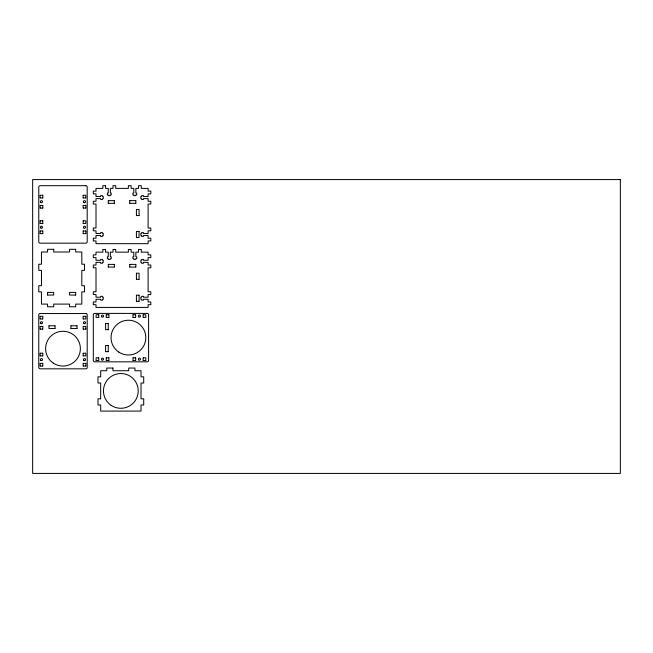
<?xml version="1.0" encoding="UTF-8"?>
<svg xmlns="http://www.w3.org/2000/svg" width="653" height="653" viewBox="0 0 653 653"><rect width="100%" height="100%" fill="white"/><g stroke="black" fill="none" stroke-linecap="round" stroke-linejoin="round"><path stroke-width="0.98" d="M40.184 205.409L42.747 205.409M40.184 230.933L42.747 230.933M47.653 292.397L53.644 292.397L53.709 295.025L47.653 295.091M40.184 195.247L42.747 195.247M83.225 205.409L85.78 205.409M40.184 220.771L42.747 220.771M83.225 195.247L85.78 195.247L85.845 197.875M40.184 197.941L42.747 197.941M83.225 197.941L85.78 197.941M108.325 200.634L114.308 200.634M129.808 200.634L135.8 200.634M108.325 203.328L114.308 203.328M129.808 203.328L135.8 203.328M40.184 208.103L42.747 208.103M83.225 208.103L85.78 208.103M136.485 209.45L139.04 209.45L139.105 215.506M136.485 215.572L139.04 215.572M40.184 223.465L42.747 223.465M83.225 223.465L85.78 223.465L85.845 220.845L83.225 220.779M83.225 230.933L85.78 230.933M136.485 231.423L139.04 231.423M40.184 233.627L42.747 233.627M83.225 233.627L85.78 233.627M136.485 237.545L139.04 237.545L139.105 231.497M108.325 264.392L114.308 264.392M129.808 264.392L135.8 264.392M108.325 267.085L114.308 267.085M129.808 267.085L135.8 267.085M136.485 273.207L139.04 273.207L139.105 279.255M136.485 279.329L139.04 279.329M75.617 292.397L69.634 292.405L69.569 295.025L75.617 295.091M136.485 295.18L139.04 295.18M136.485 301.302L139.04 301.302M98.701 314.746L96.138 314.746L96.073 317.374L98.701 317.44M106.3 314.746L108.863 314.746M133.057 314.746L135.612 314.746M143.219 314.746L145.774 314.746L145.839 317.374L143.219 317.44M40.184 316.297L42.747 316.297M83.225 316.297L85.78 316.297M106.3 317.44L108.863 317.44M133.057 317.44L135.612 317.44M40.184 318.99L42.747 318.99M83.225 318.99L85.78 318.99L85.853 316.362M105.631 323.561L108.186 323.561M48.999 325.782L54.991 325.782M70.981 325.782L76.964 325.782M40.184 326.459L42.747 326.459M83.225 326.459L85.78 326.459L85.853 329.079M54.991 328.475L48.999 328.475L48.934 325.855M70.981 328.475L76.964 328.475M40.184 329.153L42.747 329.153M83.225 329.153L85.78 329.153M108.186 329.683L105.631 329.683L105.557 323.627M108.186 345.543L105.631 345.543L105.557 351.592M105.631 351.665L108.186 351.665M40.184 353.208L42.747 353.208M83.225 353.208L85.78 353.208L85.853 355.836L83.225 355.901M40.184 355.901L42.747 355.901M98.701 357.787L96.138 357.787L96.073 360.407M106.3 357.787L108.863 357.787M133.057 357.787L135.612 357.787M143.219 357.787L145.774 357.787L145.848 360.407M96.138 360.48L98.701 360.48M106.3 360.48L108.863 360.48M133.057 360.48L135.612 360.48M143.219 360.48L145.774 360.48M40.184 363.37L42.747 363.37M83.225 363.37L85.78 363.37M40.184 366.064L42.747 366.064M83.225 366.064L85.78 366.064M143.146 314.811L143.146 317.374M143.154 357.852L143.154 360.407M139.113 295.254L139.105 301.237M136.412 209.515L136.412 215.506M136.412 231.497L136.412 237.48M136.412 273.272L136.42 279.255M136.412 295.254L136.42 301.237M135.865 200.7L135.865 203.263M135.865 264.457L135.865 267.012M135.677 314.811L135.677 317.374M135.685 357.852L135.685 360.407M132.983 314.811L132.983 317.374M132.992 357.852L132.992 360.407M129.743 200.7L129.743 203.263M129.743 264.457L129.743 267.012M114.373 200.7L114.373 203.263M114.373 264.457L114.373 267.012M108.929 314.811L108.929 317.374M108.929 357.852L108.929 360.407M108.251 200.7L108.251 203.263M108.251 264.457L108.251 267.012M108.251 323.627L108.251 329.618M108.251 345.608L108.251 351.592M106.235 314.811L106.235 317.374M106.235 357.852L106.235 360.407M98.766 314.811L98.766 317.374M98.766 357.852L98.766 360.407M85.845 205.475L85.845 208.038M85.845 231.007L85.845 233.562M85.853 363.443L85.853 365.998M83.151 195.312L83.151 197.875M83.151 205.475L83.151 208.038M83.151 220.845L83.151 223.399M83.151 231.007L83.151 233.562M83.16 316.362L83.16 318.917M83.16 326.524L83.16 329.079M83.16 353.281L83.16 355.836M83.16 363.443L83.16 365.998M77.038 325.855L77.038 328.41M75.691 292.471L75.691 295.025M70.916 325.855L70.916 328.41M55.056 325.855L55.056 328.41M47.587 292.471L47.587 295.025M42.812 195.312L42.812 197.875M42.812 205.475L42.812 208.038M42.812 220.845L42.812 223.399M42.812 231.007L42.812 233.562M42.812 316.362L42.812 318.917M42.812 326.524L42.812 329.079M42.812 353.281L42.812 355.836M42.812 363.443L42.812 365.998M40.119 195.312L40.119 197.875M40.119 205.475L40.119 208.038M40.119 220.845L40.119 223.399M40.119 231.007L40.119 233.562M40.119 316.362L40.119 318.917M40.119 326.524L40.119 329.079M40.119 353.281L40.119 355.836M40.119 363.443L40.119 365.998M620.35 179.575L32.65 179.575L32.65 473.425L620.35 473.425L620.35 179.575M85.845 185.697L40.119 185.697A1.347 1.347 0 0 0 38.772 187.044L38.772 241.83A1.347 1.347 0 0 0 40.119 243.177L85.845 243.177A1.347 1.347 0 0 0 87.2 241.83L87.192 187.044A1.347 1.347 0 0 0 85.845 185.697M105.582 185.697L102.839 185.697L102.839 188.391L96.007 188.391L96.007 191.125L93.314 191.125L93.314 193.859L96.007 193.859L96.007 196.529L100.66 196.529L100.66 195.663L102.497 195.663L102.497 196.529L103.264 196.529L103.264 198.61L102.513 198.61L102.513 199.483L100.66 199.483L100.66 198.61L96.007 198.61L96.007 201.279L93.314 201.279L93.314 204.022L96.007 204.022L96.007 228.036L93.314 228.036L93.314 230.778L96.007 230.778L96.007 233.448L100.66 233.448L100.66 232.574L102.497 232.574L102.497 233.448L103.264 233.448L103.264 235.529L102.513 235.529L102.513 236.402L100.66 236.402L100.66 235.529L96.007 235.529L96.007 238.198L93.314 238.198L93.314 240.941L96.007 240.941L96.007 243.667L148.109 243.667L148.109 240.941L150.802 240.941L150.802 238.198L148.109 238.198L148.109 235.529L143.456 235.529L143.456 236.402L141.619 236.402L141.619 235.529L140.852 235.529L140.852 233.448L141.611 233.448L141.611 232.574L143.456 232.574L143.456 233.448L148.109 233.448L148.109 230.778L150.802 230.778L150.802 228.036L148.109 228.036L148.109 204.022L150.802 204.03L150.802 201.279L148.109 201.279L148.109 198.61L143.456 198.61L143.456 199.483L141.619 199.483L141.619 198.61L140.852 198.61L140.852 196.537L141.619 196.537L141.619 195.663L143.456 195.663L143.456 196.537L148.109 196.537L148.109 193.868L150.802 193.868L150.802 191.125L148.109 191.125L148.109 188.391L141.277 188.391L141.277 185.697L138.534 185.697L138.534 188.391L135.865 188.391L135.865 193.043L136.738 193.043L136.738 194.88L135.865 194.88L135.865 195.647L133.783 195.647L133.783 194.88L132.91 194.88L132.91 193.043L133.783 193.043L133.783 188.391L131.114 188.391L131.114 185.697L128.372 185.697L128.372 188.391L115.744 188.391L115.744 185.697L113.002 185.697L113.002 188.391L110.333 188.391L110.333 193.043L111.206 193.043L111.206 194.88L110.333 194.88L110.333 195.647L108.251 195.647L108.251 194.88L107.386 194.88L107.386 193.043L108.251 193.043L108.251 188.391L105.582 188.391L105.582 185.697M53.734 249.299L47.563 249.299L47.563 251.993L41.465 251.993L41.465 264.212L38.772 264.212L38.772 270.383L41.465 270.383L41.465 285.704L38.772 285.704L38.772 291.875L41.465 291.875L41.465 304.094L47.563 304.094L47.563 306.788L53.734 306.788L53.734 304.094L69.544 304.094L69.544 306.788L75.715 306.788L75.715 304.094L81.813 304.094L81.813 291.875L84.498 291.875L84.498 285.704L81.813 285.704L81.813 270.383L84.498 270.383L84.498 264.212L81.813 264.212L81.813 251.993L75.707 251.993L75.715 249.299L69.544 249.299L69.536 251.993L53.734 251.993L53.734 249.299M105.582 249.454L102.839 249.454L102.839 252.148L96.007 252.148L96.007 254.874L93.314 254.874L93.314 257.617L96.007 257.617L96.007 260.286L100.66 260.286L100.66 259.412L102.497 259.412L102.497 260.286L103.264 260.286L103.264 262.367L102.513 262.367L102.513 263.241L100.66 263.241L100.66 262.367L96.007 262.367L96.007 265.036L93.314 265.036L93.314 267.779L96.007 267.779L96.007 291.793L93.314 291.793L93.314 294.536L96.015 294.536L96.007 297.205L100.66 297.205L100.66 296.331L102.497 296.331L102.497 297.205L103.264 297.205L103.264 299.286L102.513 299.286L102.513 300.16L100.66 300.16L100.66 299.286L96.015 299.286L96.007 301.955L93.314 301.955L93.314 304.698L96.007 304.698L96.007 307.424L148.109 307.424L148.109 304.698L150.802 304.698L150.802 301.955L148.109 301.955L148.109 299.286L143.456 299.286L143.456 300.16L141.619 300.16L141.619 299.286L140.852 299.286L140.852 297.205L141.611 297.205L141.611 296.331L143.456 296.331L143.456 297.205L148.109 297.205L148.109 294.536L150.802 294.536L150.802 291.793L148.109 291.793L148.109 267.779L150.802 267.779L150.802 265.036L148.109 265.036L148.109 262.367L143.456 262.367L143.456 263.241L141.619 263.241L141.619 262.367L140.852 262.367L140.852 260.286L141.619 260.286L141.619 259.412L143.456 259.412L143.456 260.286L148.109 260.286L148.109 257.617L150.802 257.617L150.802 254.874L148.109 254.874L148.109 252.148L141.277 252.148L141.277 249.454L138.534 249.454L138.534 252.148L135.865 252.148L135.865 256.8L136.738 256.8L136.738 258.637L135.865 258.637L135.865 259.404L133.783 259.404L133.783 258.637L132.91 258.637L132.91 256.8L133.783 256.8L133.783 252.148L131.114 252.148L131.114 249.454L128.372 249.454L128.372 252.148L115.744 252.148L115.744 249.454L113.002 249.454L113.002 252.148L110.333 252.148L110.333 256.8L111.206 256.8L111.206 258.637L110.333 258.637L110.333 259.404L108.259 259.404L108.251 258.637L107.386 258.637L107.386 256.8L108.251 256.8L108.251 252.148L105.582 252.148L105.582 249.454M147.252 313.399L94.661 313.399A1.347 1.347 0 0 0 93.314 314.746L93.322 360.48A1.347 1.347 0 0 0 94.669 361.827L147.252 361.827A1.347 1.347 0 0 0 148.598 360.48L148.598 314.746A1.347 1.347 0 0 0 147.252 313.399M85.853 313.538L40.119 313.538A1.347 1.347 0 0 0 38.772 314.885L38.772 367.476A1.347 1.347 0 0 0 40.119 368.823L85.853 368.823A1.347 1.347 0 0 0 87.2 367.476L87.2 314.885A1.347 1.347 0 0 0 85.853 313.538M112.945 368.047L106.774 368.047L106.774 370.741L100.676 370.741L100.676 376.838L97.983 376.838L97.983 383.009L100.676 383.009L100.676 398.82L97.983 398.82L97.983 404.991L100.676 404.991L100.676 411.088L141.015 411.088L141.015 404.991L143.709 404.991L143.709 398.82L141.015 398.82L141.015 383.009L143.709 383.009L143.709 376.838L141.015 376.838L141.015 370.741L134.918 370.741L134.918 368.047L128.747 368.047L128.747 370.741L112.945 370.741L112.945 368.047M138.681 316.827A1.045 1.037 0 0 0 140.419 316.362A1.045 1.037 0 0 0 139.146 315.089A1.045 1.037 0 0 0 138.681 316.827M138.681 359.868A1.045 1.037 0 0 0 140.419 359.395A1.045 1.037 0 0 0 139.146 358.122A1.045 1.037 0 0 0 138.681 359.868M101.762 316.827A1.045 1.037 0 0 0 103.509 316.362A1.045 1.037 0 0 0 102.235 315.089A1.045 1.037 0 0 0 101.762 316.827M101.762 359.868A1.045 1.037 0 0 0 103.509 359.395A1.045 1.037 0 0 0 102.235 358.122A1.045 1.037 0 0 0 101.762 359.868M118.764 352.065A17.386 17.386 0 0 0 145.774 338.752A17.386 17.386 0 0 0 120.74 322.019A17.386 17.386 0 0 0 118.764 352.065M83.984 323.627A1.045 1.037 0 0 0 85.543 322.721A1.045 1.037 0 0 0 83.984 321.823A1.045 1.037 0 0 0 83.984 323.627M83.984 360.538A1.045 1.037 0 0 0 85.543 359.64A1.045 1.037 0 0 0 83.984 358.734A1.045 1.037 0 0 0 83.984 360.538M40.943 360.538A1.045 1.037 0 0 0 42.51 359.64A1.045 1.037 0 0 0 40.943 358.734A1.045 1.037 0 0 0 40.943 360.538M40.731 323.455A1.045 1.037 0 0 0 42.469 322.99A1.045 1.037 0 0 0 41.196 321.717A1.045 1.037 0 0 0 40.731 323.455M53.326 363.109A17.386 17.386 0 0 0 80.335 349.788A17.386 17.386 0 0 0 55.293 333.054A17.386 17.386 0 0 0 53.326 363.109M111.19 405.366A17.386 17.386 0 0 0 138.191 392.053A17.386 17.386 0 0 0 113.157 375.32A17.386 17.386 0 0 0 111.19 405.366M40.731 202.414A1.045 1.045 0 0 0 42.469 201.94A1.045 1.045 0 0 0 41.196 200.667A1.045 1.045 0 0 0 40.731 202.414M40.943 228.101A1.045 1.045 0 0 0 42.502 227.203A1.045 1.045 0 0 0 40.943 226.305A1.045 1.045 0 0 0 40.943 228.101M83.796 227.962A1.045 1.045 0 0 0 85.519 227.44A1.045 1.045 0 0 0 84.196 226.207A1.045 1.045 0 0 0 83.796 227.962M83.984 202.577A1.045 1.045 0 0 0 85.543 201.671A1.045 1.045 0 0 0 83.984 200.773A1.045 1.045 0 0 0 83.984 202.577"/></g></svg>
